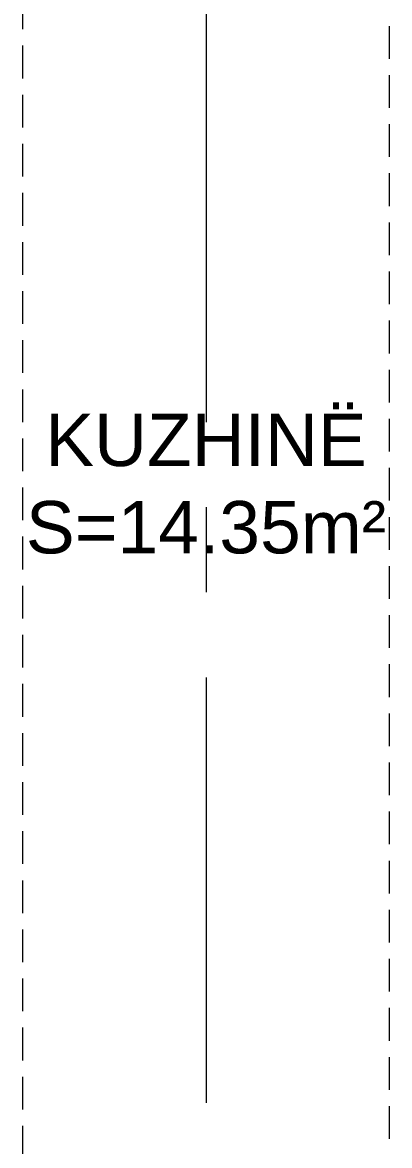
# Model space of a CAD drawing. Header units: centimetres. Extents: x 92587 to 105438, y -55119 to -48334.
# Drawn here: x 94179.1 to 94249.1, y -51841.7 to -51627.3 of the extents above; entities that cross this region are included whole.
import ezdxf

# ---------------------------------------------------------------- set-up
doc = ezdxf.new("R2010")
doc.units = ezdxf.units.CM
doc.header["$LTSCALE"] = 50
doc.header["$MEASUREMENT"] = 0
doc.linetypes.add('AXES', pattern=[2, 1.25, -0.25, 0.25, -0.25])
doc.linetypes.add('CACHE', pattern=[0.375, 0.25, -0.125])
doc.layers.add('AXES', color=10, linetype='AXES')
doc.layers.add('BETON SUP TRAME', color=4, linetype='CACHE', lineweight=5)
doc.layers.add('MACONNERIE COUPE', color=7, linetype='Continuous', lineweight=30)
doc.layers.add('DEMOL', color=7, linetype='Continuous', lineweight=60, true_color=0xa87e00)
doc.styles.add('RS_TEXT_1.50', font='arial.ttf', dxfattribs={"height": 12.5})

# ---------------------------------------------------------------- blocks, each defined once
blk = doc.blocks.new('A$C1cd8c289')
at = {"layer": 'AXES', "lineweight": 5, "ltscale": 1.3}
blk.add_line((-495, 1580), (-495, -1344.97), dxfattribs=at)

msp = doc.modelspace()

# ---------------------------------------------------------------- linework, layer by layer
at = {"layer": 'BETON SUP TRAME', "lineweight": 5, "ltscale": 0.5}
msp.add_lwpolyline([(94249.11, -49972.36), (94179.11, -49972.36), (94179.11, -52037.36), (94249.11, -52037.36)], close=True, dxfattribs=at)

# ---------------------------------------------------------------- block references
at = {"layer": 'MACONNERIE COUPE', "lineweight": 5, "ltscale": 0.5}
msp.add_blockref('A$C1cd8c289', (94709.11, -50862.36), dxfattribs=at)

# ---------------------------------------------------------------- texts
at = {"layer": 'DEMOL', "lineweight": -2, "insert": (94214.11, -51715.42), "char_height": 10, "width": 93.9293, "attachment_point": 5, "style": 'RS_TEXT_1.50'}
msp.add_mtext('KUZHINË\\PS=14.35m²', dxfattribs=at)

doc.saveas('drawing.dxf')
